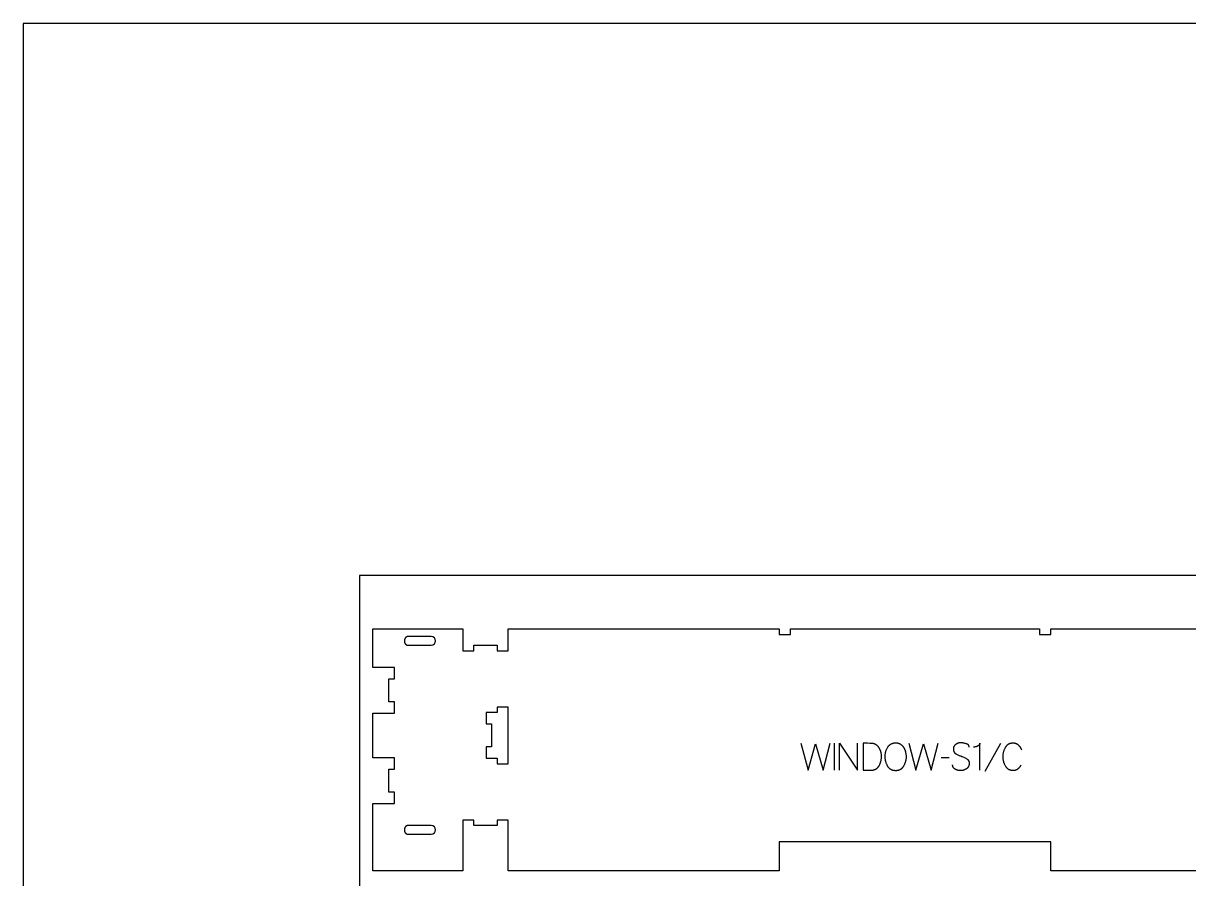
# Model space of a CAD drawing. Extents: x 0 to 4485, y 0 to 8771.
# Drawn here: x 0 to 1289, y 4647 to 5593 of the extents above; entities that cross this region are included whole.
import ezdxf

# ---------------------------------------------------------------- set-up
doc = ezdxf.new("R2010")
doc.units = 0
for name, color, linetype in [('0_SHEET_SPRUCEPLY_2440X122', 1, 'CONTINUOUS'), ('1_ANYTOOL_1MMDEEP_LABELS_S', 2, 'CONTINUOUS'), ('3_ANYTOOL_CUTTHROUGH_INSID', 4, 'CONTINUOUS'), ('4_ANYTOOL_CUTTHROUGH_OUTSI', 5, 'CONTINUOUS'), ('DONOTCUT', 7, 'CONTINUOUS')]:
    doc.layers.add(name, color=color, linetype=linetype)

msp = doc.modelspace()

# ---------------------------------------------------------------- linework, layer by layer
at = {"layer": '0_SHEET_SPRUCEPLY_2440X122'}
msp.add_lwpolyline([(371.7, 4982.6), (371.7, 3762.6), (2811.7, 3762.6), (2811.7, 4982.6)], close=True, dxfattribs=at)
at = {"layer": '1_ANYTOOL_1MMDEEP_LABELS_S', "color": 2}
for points in [[(860.2, 4797.2), (868, 4767.2), (876.4, 4796.3), (884.9, 4767.2), (892.4, 4797.2)], [(896.8, 4797.2), (896.8, 4767.2)], [(902.8, 4767.2), (902.8, 4797.2), (922.8, 4767.2), (922.8, 4797.2)], [(979.6, 4797.2), (987.4, 4767.2), (995.8, 4796.3), (1004.3, 4767.2), (1011.8, 4797.2)], [(1046.2, 4792.6), (1046.2, 4792.8), (1046.2, 4792.9), (1046.2, 4793), (1046.2, 4793.1), (1046.2, 4793.2), (1046.2, 4793.2), (1046.2, 4793.3), (1046.2, 4793.4), (1046.2, 4793.5), (1046.1, 4793.6), (1046.1, 4793.7), (1046.1, 4793.8), (1046.1, 4793.8), (1046.1, 4793.9), (1046, 4794), (1046, 4794.1), (1046, 4794.2), (1045.9, 4794.2), (1045.9, 4794.3), (1045.9, 4794.4), (1045.9, 4794.5), (1045.8, 4794.5), (1045.8, 4794.6), (1045.7, 4794.7), (1045.7, 4794.7), (1045.7, 4794.8), (1045.6, 4794.9), (1045.6, 4794.9), (1045.5, 4795), (1045.5, 4795.1), (1045.4, 4795.1), (1045.4, 4795.2), (1045.3, 4795.2), (1045.3, 4795.3), (1045.2, 4795.4), (1045.1, 4795.4), (1045.1, 4795.5), (1045, 4795.5), (1045, 4795.6), (1044.9, 4795.6), (1044.8, 4795.7), (1044.8, 4795.7), (1044.7, 4795.8), (1044.6, 4795.8), (1044.5, 4795.9), (1044.5, 4795.9), (1044.4, 4796), (1044.3, 4796), (1044.2, 4796.1), (1044.2, 4796.1), (1044.1, 4796.2), (1043.9, 4796.2), (1043.7, 4796.3), (1043.5, 4796.4), (1043.4, 4796.5), (1043.2, 4796.5), (1043, 4796.6), (1042.1, 4796.8), (1041.3, 4797), (1040.6, 4797.2), (1039.8, 4797.3), (1039.4, 4797.4), (1039, 4797.4), (1038.7, 4797.4), (1038.3, 4797.5), (1037.9, 4797.5), (1037.6, 4797.5), (1037.2, 4797.5), (1036.9, 4797.5), (1036.7, 4797.5), (1036.5, 4797.5), (1036.3, 4797.5), (1036.1, 4797.5), (1035.9, 4797.5), (1035.7, 4797.5), (1035.5, 4797.4), (1035.3, 4797.4), (1035.1, 4797.4), (1035, 4797.4), (1034.8, 4797.3), (1034.6, 4797.3), (1034.4, 4797.2), (1034.2, 4797.2), (1034.1, 4797.1), (1033.9, 4797.1), (1033.7, 4797), (1033.5, 4797), (1033.4, 4796.9), (1033.2, 4796.8), (1033, 4796.8), (1032.9, 4796.7), (1032.7, 4796.6), (1032.5, 4796.5), (1032.4, 4796.4), (1032.2, 4796.3), (1032, 4796.2), (1031.9, 4796.1), (1031.7, 4796), (1031.6, 4795.9), (1031.4, 4795.8), (1031.2, 4795.7), (1031.1, 4795.6), (1030.9, 4795.5), (1030.8, 4795.4), (1030.7, 4795.2), (1030.5, 4795.1), (1030.4, 4795), (1030.3, 4794.8), (1030.2, 4794.7), (1030, 4794.6), (1029.9, 4794.4), (1029.8, 4794.3), (1029.7, 4794.1), (1029.6, 4794), (1029.5, 4793.8), (1029.5, 4793.7), (1029.4, 4793.5), (1029.3, 4793.3), (1029.2, 4793.2), (1029.2, 4793), (1029.1, 4792.8), (1029, 4792.6), (1029, 4792.5), (1028.9, 4792.3), (1028.9, 4792.1), (1028.9, 4791.9), (1028.8, 4791.7), (1028.8, 4791.5), (1028.8, 4791.3), (1028.8, 4791.1), (1028.8, 4790.9), (1028.8, 4790.7), (1028.8, 4790.5), (1028.8, 4790.3), (1028.8, 4790.1), (1028.8, 4789.9), (1028.8, 4789.7), (1028.8, 4789.5), (1028.9, 4789.3), (1028.9, 4789.1), (1028.9, 4788.9), (1029, 4788.7), (1029, 4788.5), (1029.1, 4788.3), (1029.2, 4788.2), (1029.2, 4788.1), (1029.2, 4788), (1029.3, 4787.9), (1029.3, 4787.8), (1029.3, 4787.7), (1029.4, 4787.7), (1029.4, 4787.6), (1029.5, 4787.5), (1029.5, 4787.4), (1029.6, 4787.4), (1029.6, 4787.3), (1029.6, 4787.2), (1029.7, 4787.1), (1029.7, 4787), (1029.8, 4787), (1029.9, 4786.9), (1029.9, 4786.8), (1030, 4786.8), (1030, 4786.7), (1030.1, 4786.6), (1030.2, 4786.6), (1030.2, 4786.5), (1030.3, 4786.4), (1030.3, 4786.4), (1030.5, 4786.2), (1030.6, 4786.1), (1030.8, 4786), (1030.9, 4785.9), (1031.1, 4785.8), (1031.2, 4785.7), (1031.4, 4785.6), (1031.6, 4785.4), (1032.3, 4785.1), (1033, 4784.7), (1033.8, 4784.3), (1034.5, 4784), (1035.3, 4783.6), (1036.1, 4783.3), (1036.9, 4783), (1037.8, 4782.6), (1038.6, 4782.3), (1039.4, 4782), (1040.2, 4781.7), (1040.9, 4781.3), (1041.7, 4780.9), (1042.4, 4780.5), (1043.1, 4780.1), (1043.8, 4779.7), (1044, 4779.6), (1044.1, 4779.5), (1044.3, 4779.4), (1044.4, 4779.3), (1044.4, 4779.2), (1044.5, 4779.2), (1044.6, 4779.1), (1044.6, 4779.1), (1044.7, 4779), (1044.8, 4778.9), (1044.8, 4778.9), (1044.9, 4778.8), (1045, 4778.7), (1045, 4778.7), (1045.1, 4778.6), (1045.1, 4778.5), (1045.2, 4778.4), (1045.2, 4778.4), (1045.3, 4778.3), (1045.3, 4778.2), (1045.4, 4778.1), (1045.4, 4778.1), (1045.5, 4778), (1045.5, 4777.9), (1045.6, 4777.8), (1045.6, 4777.7), (1045.7, 4777.7), (1045.7, 4777.6), (1045.7, 4777.5), (1045.8, 4777.4), (1045.8, 4777.3), (1045.9, 4777.2), (1045.9, 4777.1), (1045.9, 4777.1), (1045.9, 4777), (1046, 4776.9), (1046, 4776.8), (1046, 4776.6), (1046.1, 4776.4), (1046.1, 4776.2), (1046.2, 4776), (1046.2, 4775.8), (1046.2, 4775.6), (1046.2, 4775.4), (1046.2, 4775.2), (1046.2, 4774.9), (1046.2, 4774.7), (1046.2, 4774.5), (1046.2, 4774.3), (1046.2, 4774), (1046.1, 4773.8), (1046.1, 4773.6), (1046.1, 4773.4), (1046, 4773.1), (1046, 4772.9), (1045.9, 4772.7), (1045.9, 4772.5), (1045.8, 4772.3), (1045.8, 4772.1), (1045.7, 4771.9), (1045.6, 4771.7), (1045.5, 4771.5), (1045.4, 4771.4), (1045.3, 4771.2), (1045.3, 4771), (1045.2, 4770.8), (1045, 4770.7), (1044.9, 4770.5), (1044.8, 4770.3), (1044.7, 4770.2), (1044.6, 4770), (1044.4, 4769.9), (1044.3, 4769.7), (1044.2, 4769.6), (1044, 4769.5), (1043.9, 4769.3), (1043.7, 4769.2), (1043.5, 4769.1), (1043.4, 4768.9), (1043.2, 4768.8), (1043, 4768.7), (1042.7, 4768.5), (1042.3, 4768.3), (1041.9, 4768.1), (1041.6, 4767.9), (1041.2, 4767.7), (1040.8, 4767.6), (1040.6, 4767.5), (1040.4, 4767.5), (1040.2, 4767.4), (1040, 4767.3), (1039.8, 4767.3), (1039.7, 4767.2), (1039.5, 4767.2), (1039.3, 4767.1), (1039.1, 4767.1), (1038.9, 4767), (1038.7, 4767), (1038.5, 4767), (1038.3, 4767), (1038.1, 4766.9), (1037.7, 4766.9), (1037.2, 4766.9), (1036.8, 4766.8), (1036.4, 4766.9), (1036, 4766.9), (1035.6, 4766.9), (1035.2, 4766.9), (1034.8, 4767), (1034.4, 4767), (1034, 4767.1), (1033.7, 4767.2), (1033.3, 4767.3), (1032.9, 4767.4), (1032.5, 4767.6), (1032.2, 4767.7), (1031.8, 4767.9), (1031.5, 4768), (1031.1, 4768.2), (1030.8, 4768.4), (1030.6, 4768.5), (1030.4, 4768.6), (1030.3, 4768.7), (1030.1, 4768.8), (1030, 4768.9), (1029.8, 4769), (1029.7, 4769.2), (1029.6, 4769.3), (1029.4, 4769.4), (1029.3, 4769.5), (1029.2, 4769.7), (1029.1, 4769.8), (1029, 4769.9), (1029, 4769.9), (1028.9, 4770), (1028.9, 4770.1), (1028.8, 4770.1), (1028.8, 4770.2), (1028.8, 4770.3), (1028.7, 4770.4), (1028.7, 4770.4), (1028.6, 4770.5), (1028.6, 4770.6), (1028.5, 4770.7), (1028.5, 4770.7), (1028.5, 4770.8), (1028.4, 4770.9), (1028.4, 4771), (1028.4, 4771), (1028.3, 4771.1), (1028.3, 4771.2), (1028.3, 4771.3), (1028.2, 4771.4), (1028.2, 4771.6), (1028.2, 4771.8), (1028.1, 4772), (1028.1, 4772.1), (1028.1, 4772.3), (1028, 4772.5), (1028, 4772.7), (1028, 4772.9), (1028, 4773.1)], [(1058.1, 4767.2), (1058.1, 4797.2), (1058.1, 4797.1), (1058.1, 4796.9), (1058, 4796.8), (1058, 4796.6), (1058, 4796.5), (1057.9, 4796.4), (1057.9, 4796.2), (1057.8, 4796.1), (1057.8, 4796), (1057.7, 4795.9), (1057.7, 4795.8), (1057.7, 4795.7), (1057.6, 4795.7), (1057.6, 4795.6), (1057.6, 4795.6), (1057.5, 4795.5), (1057.5, 4795.4), (1057.5, 4795.4), (1057.4, 4795.3), (1057.4, 4795.3), (1057.3, 4795.2), (1057.3, 4795.2), (1057.3, 4795.1), (1057.2, 4795.1), (1057.2, 4795), (1057.1, 4795), (1057.1, 4794.9), (1057, 4794.9), (1057, 4794.8), (1056.9, 4794.8), (1056.9, 4794.7), (1056.8, 4794.7), (1056.7, 4794.6), (1056.6, 4794.5), (1056.5, 4794.4), (1056.4, 4794.3), (1056.3, 4794.2), (1056.2, 4794.2), (1056, 4794.1), (1055.9, 4794), (1055.8, 4794), (1055.6, 4793.9), (1055.5, 4793.8), (1055.2, 4793.7), (1054.9, 4793.6), (1054.6, 4793.5), (1054.4, 4793.4), (1054.1, 4793.3), (1053.8, 4793.2), (1053.5, 4793.2), (1053.2, 4793.1), (1053, 4793), (1052.7, 4793), (1052.4, 4793), (1052.2, 4792.9), (1051.9, 4792.9), (1051.6, 4792.9), (1051.4, 4792.9), (1051.1, 4792.9)], [(1080.8, 4796.7), (1063.6, 4765.9)], [(1104.4, 4789.7), (1104.3, 4790.1), (1104.1, 4790.5), (1103.9, 4790.9), (1103.7, 4791.2), (1103.5, 4791.6), (1103.3, 4792), (1103.1, 4792.3), (1102.9, 4792.7), (1102.6, 4793), (1102.4, 4793.3), (1102.1, 4793.6), (1101.9, 4793.9), (1101.6, 4794.2), (1101.3, 4794.5), (1101, 4794.8), (1100.7, 4795.1), (1100.5, 4795.2), (1100.4, 4795.3), (1100.2, 4795.4), (1100, 4795.6), (1099.9, 4795.7), (1099.7, 4795.8), (1099.5, 4795.9), (1099.4, 4796), (1099.2, 4796.1), (1099, 4796.2), (1098.8, 4796.3), (1098.7, 4796.4), (1098.5, 4796.4), (1098.3, 4796.5), (1098.1, 4796.6), (1097.9, 4796.7), (1097.7, 4796.7), (1097.5, 4796.8), (1097.3, 4796.8), (1097.1, 4796.9), (1096.9, 4796.9), (1096.7, 4797), (1096.5, 4797), (1096.3, 4797.1), (1096.1, 4797.1), (1095.9, 4797.1), (1095.7, 4797.1), (1095.5, 4797.2), (1095.2, 4797.2), (1095, 4797.2), (1094.8, 4797.2), (1094.6, 4797.2), (1094.2, 4797.2), (1093.9, 4797.2), (1093.6, 4797.2), (1093.2, 4797.1), (1092.9, 4797.1), (1092.6, 4797), (1092.3, 4797), (1092, 4796.9), (1091.7, 4796.8), (1091.4, 4796.7), (1091.1, 4796.6), (1090.8, 4796.5), (1090.5, 4796.4), (1090.4, 4796.4), (1090.3, 4796.3), (1090.1, 4796.2), (1090, 4796.2), (1089.9, 4796.1), (1089.7, 4796), (1089.6, 4795.9), (1089.5, 4795.9), (1089.3, 4795.8), (1089.2, 4795.7), (1089.1, 4795.6), (1089, 4795.5), (1088.9, 4795.4), (1088.7, 4795.4), (1088.5, 4795.2), (1088.3, 4795), (1088, 4794.8), (1087.8, 4794.6), (1087.6, 4794.3), (1087.4, 4794.1), (1087.2, 4793.9), (1087, 4793.6), (1086.8, 4793.3), (1086.6, 4793.1), (1086.4, 4792.8), (1086.2, 4792.5), (1085.9, 4791.9), (1085.6, 4791.3), (1085.3, 4790.7), (1085, 4790.1), (1084.8, 4789.5), (1084.5, 4788.8), (1084.3, 4788.2), (1084.1, 4787.6), (1084, 4786.9), (1083.8, 4786.3), (1083.7, 4785.6), (1083.6, 4784.9), (1083.5, 4784.3), (1083.5, 4783.6), (1083.4, 4782.9), (1083.4, 4782.2), (1083.4, 4781.5), (1083.5, 4780.8), (1083.5, 4780.1), (1083.6, 4779.4), (1083.7, 4778.8), (1083.8, 4778.1), (1084, 4777.5), (1084.1, 4777.1), (1084.2, 4776.8), (1084.2, 4776.5), (1084.3, 4776.2), (1084.4, 4775.8), (1084.6, 4775.5), (1084.7, 4775.2), (1084.8, 4774.9), (1085, 4774.3), (1085.3, 4773.7), (1085.6, 4773.1), (1085.9, 4772.5), (1086.3, 4771.9), (1086.5, 4771.6), (1086.7, 4771.3), (1086.8, 4771), (1087, 4770.8), (1087.3, 4770.5), (1087.5, 4770.3), (1087.7, 4770.1), (1087.9, 4769.8), (1088.1, 4769.6), (1088.4, 4769.4), (1088.6, 4769.2), (1088.7, 4769.1), (1088.8, 4769), (1089, 4768.9), (1089.1, 4768.8), (1089.2, 4768.8), (1089.3, 4768.7), (1089.5, 4768.6), (1089.6, 4768.5), (1089.7, 4768.4), (1089.9, 4768.4), (1090, 4768.3), (1090.1, 4768.2), (1090.4, 4768.1), (1090.7, 4768), (1091, 4767.9), (1091.3, 4767.7), (1091.6, 4767.7), (1091.9, 4767.6), (1092.2, 4767.5), (1092.5, 4767.4), (1092.9, 4767.4), (1093.2, 4767.3), (1093.5, 4767.3), (1093.9, 4767.2), (1094.2, 4767.2), (1094.6, 4767.2), (1094.9, 4767.2), (1095.3, 4767.2), (1095.7, 4767.2), (1095.9, 4767.2), (1096, 4767.2), (1096.2, 4767.3), (1096.4, 4767.3), (1096.6, 4767.3), (1096.8, 4767.4), (1096.9, 4767.4), (1097.1, 4767.4), (1097.3, 4767.5), (1097.4, 4767.5), (1097.6, 4767.5), (1097.8, 4767.6), (1097.9, 4767.7), (1098.1, 4767.7), (1098.3, 4767.8), (1098.4, 4767.8), (1098.6, 4767.9), (1098.7, 4768), (1098.9, 4768), (1099, 4768.1), (1099.2, 4768.2), (1099.3, 4768.3), (1099.5, 4768.4), (1099.6, 4768.4), (1099.7, 4768.5), (1099.9, 4768.6), (1100, 4768.7), (1100.2, 4768.8), (1100.4, 4769), (1100.7, 4769.2), (1100.9, 4769.5), (1101.2, 4769.7), (1101.4, 4769.9), (1101.7, 4770.2), (1101.9, 4770.4), (1102.1, 4770.7), (1102.3, 4771), (1102.6, 4771.2), (1102.8, 4771.5), (1103, 4771.8), (1103.2, 4772.1), (1103.4, 4772.4), (1103.6, 4772.7), (1103.8, 4773)], [(1024, 4781.1), (1015.2, 4781)]]:
    msp.add_lwpolyline(points, dxfattribs=at)
for points in [[(928.9, 4797.2), (928.9, 4767.2), (937.4, 4767.3), (937.8, 4767.3), (938.2, 4767.3), (938.6, 4767.3), (939, 4767.4), (939.4, 4767.4), (939.7, 4767.5), (940.1, 4767.5), (940.5, 4767.6), (940.8, 4767.7), (941.1, 4767.8), (941.5, 4767.9), (941.8, 4768), (942.1, 4768.1), (942.3, 4768.2), (942.4, 4768.3), (942.6, 4768.3), (942.7, 4768.4), (942.9, 4768.5), (943, 4768.6), (943.2, 4768.7), (943.3, 4768.7), (943.4, 4768.8), (943.6, 4768.9), (943.7, 4769), (943.8, 4769.1), (944, 4769.2), (944.1, 4769.3), (944.2, 4769.4), (944.4, 4769.5), (944.5, 4769.6), (944.6, 4769.7), (944.7, 4769.8), (944.8, 4769.9), (945, 4770), (945.1, 4770.1), (945.2, 4770.2), (945.3, 4770.4), (945.4, 4770.5), (945.5, 4770.6), (945.6, 4770.7), (945.7, 4770.9), (945.8, 4771), (945.9, 4771.1), (946, 4771.3), (946.1, 4771.4), (946.3, 4771.7), (946.5, 4772), (946.6, 4772.3), (947, 4772.9), (947.3, 4773.5), (947.5, 4774.2), (947.8, 4774.8), (948, 4775.4), (948.2, 4776.1), (948.4, 4776.7), (948.6, 4777.4), (948.8, 4778.1), (948.9, 4778.7), (949, 4779.4), (949.1, 4780.1), (949.2, 4780.8), (949.2, 4781.5), (949.2, 4782.2), (949.3, 4782.9), (949.2, 4783.5), (949.2, 4784.1), (949.2, 4784.7), (949.1, 4785.2), (949, 4785.8), (949, 4786.1), (948.9, 4786.4), (948.8, 4786.7), (948.8, 4786.9), (948.7, 4787.2), (948.6, 4787.5), (948.6, 4787.8), (948.5, 4788), (948.4, 4788.3), (948.3, 4788.6), (948.2, 4788.8), (948.1, 4789.1), (948, 4789.4), (947.9, 4789.6), (947.6, 4790.2), (947.3, 4790.7), (947.1, 4791.2), (946.8, 4791.7), (946.6, 4792), (946.4, 4792.3), (946.2, 4792.6), (946, 4792.9), (945.8, 4793.1), (945.5, 4793.4), (945.3, 4793.7), (945.1, 4793.9), (944.9, 4794.1), (944.7, 4794.4), (944.4, 4794.6), (944.2, 4794.8), (944, 4795), (943.7, 4795.1), (943.5, 4795.3), (943.2, 4795.5), (943, 4795.7), (942.7, 4795.8), (942.5, 4795.9), (942.2, 4796.1), (942, 4796.2), (941.7, 4796.3), (941.4, 4796.4), (941.2, 4796.5), (940.9, 4796.6), (940.6, 4796.7), (940.3, 4796.7), (940, 4796.8), (939.7, 4796.8), (939.5, 4796.9), (939.2, 4796.9), (938.9, 4796.9), (936.4, 4797), (933.9, 4797.1), (931.4, 4797.2)], [(965.3, 4797.5), (965.7, 4797.5), (966.1, 4797.5), (966.4, 4797.5), (966.8, 4797.4), (966.9, 4797.4), (967.1, 4797.4), (967.3, 4797.4), (967.4, 4797.3), (967.6, 4797.3), (967.8, 4797.3), (967.9, 4797.2), (968.1, 4797.2), (968.3, 4797.1), (968.4, 4797.1), (968.6, 4797), (968.7, 4797), (968.9, 4796.9), (969, 4796.8), (969.2, 4796.8), (969.3, 4796.7), (969.5, 4796.6), (969.6, 4796.6), (969.7, 4796.5), (969.9, 4796.4), (970, 4796.3), (970.2, 4796.2), (970.3, 4796.1), (970.4, 4796.1), (970.7, 4795.9), (970.9, 4795.7), (971.2, 4795.5), (971.4, 4795.3), (971.7, 4795.1), (971.9, 4794.8), (972.1, 4794.6), (972.3, 4794.4), (972.5, 4794.1), (972.8, 4793.9), (973, 4793.6), (973.2, 4793.4), (973.3, 4793.1), (973.5, 4792.9), (973.7, 4792.6), (973.9, 4792.3), (974, 4792), (974.2, 4791.7), (974.4, 4791.4), (974.5, 4791.1), (974.6, 4790.8), (974.8, 4790.5), (974.9, 4790.2), (975, 4789.9), (975.2, 4789.6), (975.3, 4789.3), (975.4, 4789), (975.5, 4788.6), (975.6, 4788.3), (975.7, 4788), (975.8, 4787.6), (975.8, 4787.3), (976, 4786.6), (976.1, 4785.9), (976.2, 4785.3), (976.3, 4784.6), (976.4, 4783.9), (976.4, 4783.3), (976.5, 4782.7), (976.5, 4782), (976.5, 4781.4), (976.4, 4780.7), (976.4, 4780.1), (976.3, 4779.5), (976.2, 4778.8), (976.1, 4778.2), (975.9, 4777.6), (975.8, 4776.9), (975.6, 4776.3), (975.4, 4775.6), (975.2, 4775), (974.9, 4774.4), (974.6, 4773.7), (974.4, 4773.1), (974, 4772.5), (973.7, 4771.8), (973.5, 4771.5), (973.3, 4771.2), (973.2, 4770.9), (973, 4770.6), (972.8, 4770.4), (972.6, 4770.1), (972.3, 4769.8), (972.1, 4769.6), (972, 4769.5), (971.9, 4769.4), (971.8, 4769.2), (971.7, 4769.1), (971.5, 4769), (971.4, 4768.9), (971.3, 4768.8), (971.2, 4768.7), (971.1, 4768.6), (970.9, 4768.5), (970.8, 4768.4), (970.7, 4768.3), (970.5, 4768.2), (970.4, 4768.2), (970.3, 4768.1), (970.1, 4768), (970, 4767.9), (969.9, 4767.8), (969.7, 4767.8), (969.6, 4767.7), (969.4, 4767.6), (969.3, 4767.6), (969.1, 4767.5), (969, 4767.4), (968.9, 4767.4), (968.7, 4767.3), (968.5, 4767.3), (968.4, 4767.2), (968.1, 4767.1), (967.8, 4767), (967.4, 4767), (967.1, 4766.9), (966.8, 4766.8), (966.4, 4766.8), (966.1, 4766.8), (965.7, 4766.7), (965.4, 4766.7), (965, 4766.7), (964.6, 4766.7), (964.2, 4766.7), (963.9, 4766.8), (963.5, 4766.8), (963.1, 4766.8), (962.8, 4766.9), (962.4, 4767), (962.1, 4767), (961.8, 4767.1), (961.5, 4767.2), (961.3, 4767.3), (961.1, 4767.3), (961, 4767.4), (960.8, 4767.4), (960.7, 4767.5), (960.5, 4767.6), (960.4, 4767.6), (960.2, 4767.7), (960.1, 4767.8), (959.9, 4767.9), (959.8, 4767.9), (959.7, 4768), (959.5, 4768.1), (959.4, 4768.2), (959.3, 4768.3), (959.1, 4768.4), (959, 4768.5), (958.9, 4768.5), (958.7, 4768.6), (958.6, 4768.7), (958.5, 4768.8), (958.3, 4769), (958.2, 4769.1), (958.1, 4769.2), (958, 4769.3), (957.9, 4769.4), (957.8, 4769.5), (957.6, 4769.6), (957.5, 4769.8), (957.4, 4769.9), (957.2, 4770.1), (957, 4770.4), (956.8, 4770.7), (956.6, 4771), (956.4, 4771.3), (956.2, 4771.6), (956, 4771.9), (955.7, 4772.6), (955.4, 4773.2), (955.1, 4773.9), (954.8, 4774.5), (954.6, 4775.2), (954.4, 4775.8), (954.2, 4776.5), (954, 4777.1), (953.8, 4777.8), (953.7, 4778.4), (953.6, 4779.1), (953.5, 4779.7), (953.4, 4780.4), (953.3, 4781), (953.3, 4781.7), (953.3, 4782.3), (953.3, 4783), (953.3, 4783.7), (953.4, 4784.4), (953.5, 4785.1), (953.6, 4785.7), (953.7, 4786.4), (953.8, 4787.1), (954, 4787.7), (954.2, 4788.4), (954.4, 4789), (954.6, 4789.6), (954.9, 4790.3), (955.2, 4790.9), (955.5, 4791.5), (955.8, 4792.1), (956.2, 4792.7), (956.4, 4793), (956.5, 4793.3), (956.7, 4793.6), (956.9, 4793.8), (957.2, 4794.1), (957.4, 4794.4), (957.6, 4794.6), (957.8, 4794.8), (957.9, 4794.9), (958.1, 4795), (958.2, 4795.2), (958.3, 4795.3), (958.4, 4795.4), (958.6, 4795.5), (958.7, 4795.6), (958.8, 4795.7), (958.9, 4795.7), (959.1, 4795.8), (959.2, 4795.9), (959.3, 4796), (959.5, 4796.1), (959.6, 4796.2), (959.8, 4796.3), (959.9, 4796.3), (960.1, 4796.4), (960.2, 4796.5), (960.5, 4796.6), (960.8, 4796.7), (961.1, 4796.9), (961.4, 4797), (961.7, 4797.1), (962.1, 4797.2), (962.4, 4797.2), (962.7, 4797.3), (963.1, 4797.4), (963.5, 4797.4), (963.8, 4797.5), (964.2, 4797.5), (964.6, 4797.5), (964.9, 4797.5)]]:
    msp.add_lwpolyline(points, close=True, dxfattribs=at)
at = {"layer": '3_ANYTOOL_CUTTHROUGH_INSID', "color": 4}
for points in [[(451.3, 4915), (425.5, 4915), (425.4, 4915), (425.3, 4915), (425.2, 4915), (425.1, 4915), (425, 4915), (424.9, 4915), (424.8, 4915), (424.7, 4915), (424.6, 4914.9), (424.5, 4914.9), (424.4, 4914.9), (424.3, 4914.8), (424.2, 4914.8), (424.1, 4914.8), (424.1, 4914.7), (424, 4914.7), (423.9, 4914.6), (423.8, 4914.6), (423.7, 4914.5), (423.6, 4914.5), (423.5, 4914.4), (423.4, 4914.4), (423.3, 4914.3), (423.2, 4914.2), (423.2, 4914.2), (423.1, 4914.1), (423, 4914), (422.9, 4913.9), (422.8, 4913.9), (422.8, 4913.8), (422.7, 4913.7), (422.6, 4913.6), (422.5, 4913.5), (422.5, 4913.4), (422.4, 4913.3), (422.3, 4913.2), (422.3, 4913.1), (422.2, 4913), (422.2, 4912.9), (422.1, 4912.8), (422.1, 4912.7), (422, 4912.6), (422, 4912.5), (421.9, 4912.4), (421.9, 4912.3), (421.8, 4912.2), (421.8, 4912.1), (421.8, 4912), (421.7, 4911.9), (421.7, 4911.8), (421.7, 4911.7), (421.6, 4911.6), (421.6, 4911.5), (421.6, 4911.4), (421.6, 4911.3), (421.6, 4911.1), (421.5, 4911), (421.5, 4910.9), (421.5, 4910.8), (421.5, 4910.7), (421.5, 4910.6), (421.5, 4910.5), (421.5, 4910.4), (421.5, 4910.3), (421.5, 4910.2), (421.5, 4910.1), (421.5, 4910), (421.5, 4909.9), (421.5, 4909.8), (421.5, 4909.6), (421.5, 4909.5), (421.6, 4909.4), (421.6, 4909.3), (421.6, 4909.2), (421.6, 4909.1), (421.6, 4909), (421.7, 4908.9), (421.7, 4908.8), (421.7, 4908.7), (421.8, 4908.6), (421.8, 4908.5), (421.8, 4908.4), (421.9, 4908.2), (421.9, 4908.1), (422, 4908), (422, 4907.9), (422.1, 4907.8), (422.1, 4907.7), (422.2, 4907.6), (422.2, 4907.5), (422.3, 4907.4), (422.3, 4907.3), (422.4, 4907.2), (422.5, 4907.2), (422.5, 4907.1), (422.6, 4907), (422.7, 4906.9), (422.8, 4906.8), (422.8, 4906.7), (422.9, 4906.6), (423, 4906.6), (423.1, 4906.5), (423.2, 4906.4), (423.2, 4906.3), (423.3, 4906.3), (423.4, 4906.2), (423.5, 4906.2), (423.6, 4906.1), (423.7, 4906), (423.8, 4906), (423.9, 4905.9), (424, 4905.9), (424.1, 4905.8), (424.1, 4905.8), (424.2, 4905.8), (424.3, 4905.7), (424.4, 4905.7), (424.5, 4905.7), (424.6, 4905.6), (424.7, 4905.6), (424.8, 4905.6), (424.9, 4905.6), (425, 4905.6), (425.1, 4905.6), (425.2, 4905.6), (425.3, 4905.5), (425.4, 4905.5), (425.5, 4905.5), (451.3, 4905.5, 1)], [(451.3, 4696.5, 1), (451.3, 4706), (425.5, 4706), (425.4, 4706), (425.3, 4706), (425.2, 4706), (425.1, 4706), (425, 4706), (424.9, 4706), (424.8, 4706), (424.7, 4706), (424.6, 4705.9), (424.5, 4705.9), (424.4, 4705.9), (424.3, 4705.8), (424.2, 4705.8), (424.1, 4705.8), (424.1, 4705.7), (424, 4705.7), (423.9, 4705.6), (423.8, 4705.6), (423.7, 4705.5), (423.6, 4705.5), (423.5, 4705.4), (423.4, 4705.4), (423.3, 4705.3), (423.2, 4705.2), (423.2, 4705.2), (423.1, 4705.1), (423, 4705), (422.9, 4704.9), (422.8, 4704.9), (422.8, 4704.8), (422.7, 4704.7), (422.6, 4704.6), (422.5, 4704.5), (422.5, 4704.4), (422.4, 4704.3), (422.3, 4704.2), (422.3, 4704.1), (422.2, 4704), (422.2, 4703.9), (422.1, 4703.8), (422.1, 4703.7), (422, 4703.6), (422, 4703.5), (421.9, 4703.4), (421.9, 4703.3), (421.8, 4703.2), (421.8, 4703.1), (421.8, 4703), (421.7, 4702.9), (421.7, 4702.8), (421.7, 4702.7), (421.6, 4702.6), (421.6, 4702.5), (421.6, 4702.4), (421.6, 4702.3), (421.6, 4702.1), (421.5, 4702), (421.5, 4701.9), (421.5, 4701.8), (421.5, 4701.7), (421.5, 4701.6), (421.5, 4701.5), (421.5, 4701.4), (421.5, 4701.3), (421.5, 4701.2), (421.5, 4701.1), (421.5, 4701), (421.5, 4700.9), (421.5, 4700.8), (421.5, 4700.6), (421.5, 4700.5), (421.6, 4700.4), (421.6, 4700.3), (421.6, 4700.2), (421.6, 4700.1), (421.6, 4700), (421.7, 4699.9), (421.7, 4699.8), (421.7, 4699.7), (421.8, 4699.6), (421.8, 4699.5), (421.8, 4699.4), (421.9, 4699.2), (421.9, 4699.1), (422, 4699), (422, 4698.9), (422.1, 4698.8), (422.1, 4698.7), (422.2, 4698.6), (422.2, 4698.5), (422.3, 4698.4), (422.3, 4698.3), (422.4, 4698.2), (422.5, 4698.2), (422.5, 4698.1), (422.6, 4698), (422.7, 4697.9), (422.8, 4697.8), (422.8, 4697.7), (422.9, 4697.6), (423, 4697.6), (423.1, 4697.5), (423.2, 4697.4), (423.2, 4697.3), (423.3, 4697.3), (423.4, 4697.2), (423.5, 4697.2), (423.6, 4697.1), (423.7, 4697), (423.8, 4697), (423.9, 4696.9), (424, 4696.9), (424.1, 4696.8), (424.1, 4696.8), (424.2, 4696.8), (424.3, 4696.7), (424.4, 4696.7), (424.5, 4696.7), (424.6, 4696.6), (424.7, 4696.6), (424.8, 4696.6), (424.9, 4696.6), (425, 4696.6), (425.1, 4696.6), (425.2, 4696.6), (425.3, 4696.5), (425.4, 4696.5), (425.5, 4696.5)]]:
    msp.add_lwpolyline(points, format="xyb", close=True, dxfattribs=at)
msp.add_lwpolyline([(536.3, 4837), (524, 4837), (524, 4831), (512, 4831), (512, 4818.5), (518, 4818.5), (518, 4793), (512, 4793), (512, 4780.5), (524, 4780.5), (524, 4774.5), (536.5, 4774.5), (536.5, 4837)], close=True, dxfattribs=at)
at = {"layer": '4_ANYTOOL_CUTTHROUGH_OUTSI', "color": 5}
msp.add_lwpolyline([(1436, 4656), (1136.5, 4656), (1136.5, 4688), (836, 4688), (836, 4656), (536.5, 4656), (536.5, 4712), (524, 4712), (524, 4706), (498.5, 4706), (498.5, 4712), (486, 4712), (486, 4656), (386.5, 4656), (386.5, 4730.5), (410.5, 4730.5), (410.5, 4743), (404.5, 4743), (404.5, 4768.5), (410.5, 4768.5), (410.5, 4781), (386.5, 4781), (386.5, 4830.5), (410.5, 4830.5), (410.5, 4843), (404.5, 4843), (404.5, 4868.5), (410.5, 4868.5), (410.5, 4881), (386.5, 4881), (386.5, 4923.5), (486, 4923.5), (486, 4899.5), (498.5, 4899.5), (498.5, 4905.5), (524, 4905.5), (524, 4899.5), (536.5, 4899.5), (536.5, 4923.5), (836, 4923.5), (836, 4917.5), (848.5, 4917.5), (848.5, 4923.5), (1124, 4923.5), (1124, 4917.5), (1136.5, 4917.5), (1136.5, 4923.5), (1436, 4923.5)], dxfattribs=at)
at = {"layer": 'DONOTCUT'}
msp.add_lwpolyline([(0, 0), (3183.4, 0), (3183.4, 5593.4), (0, 5593.4)], close=True, dxfattribs=at)

doc.saveas('drawing.dxf')
